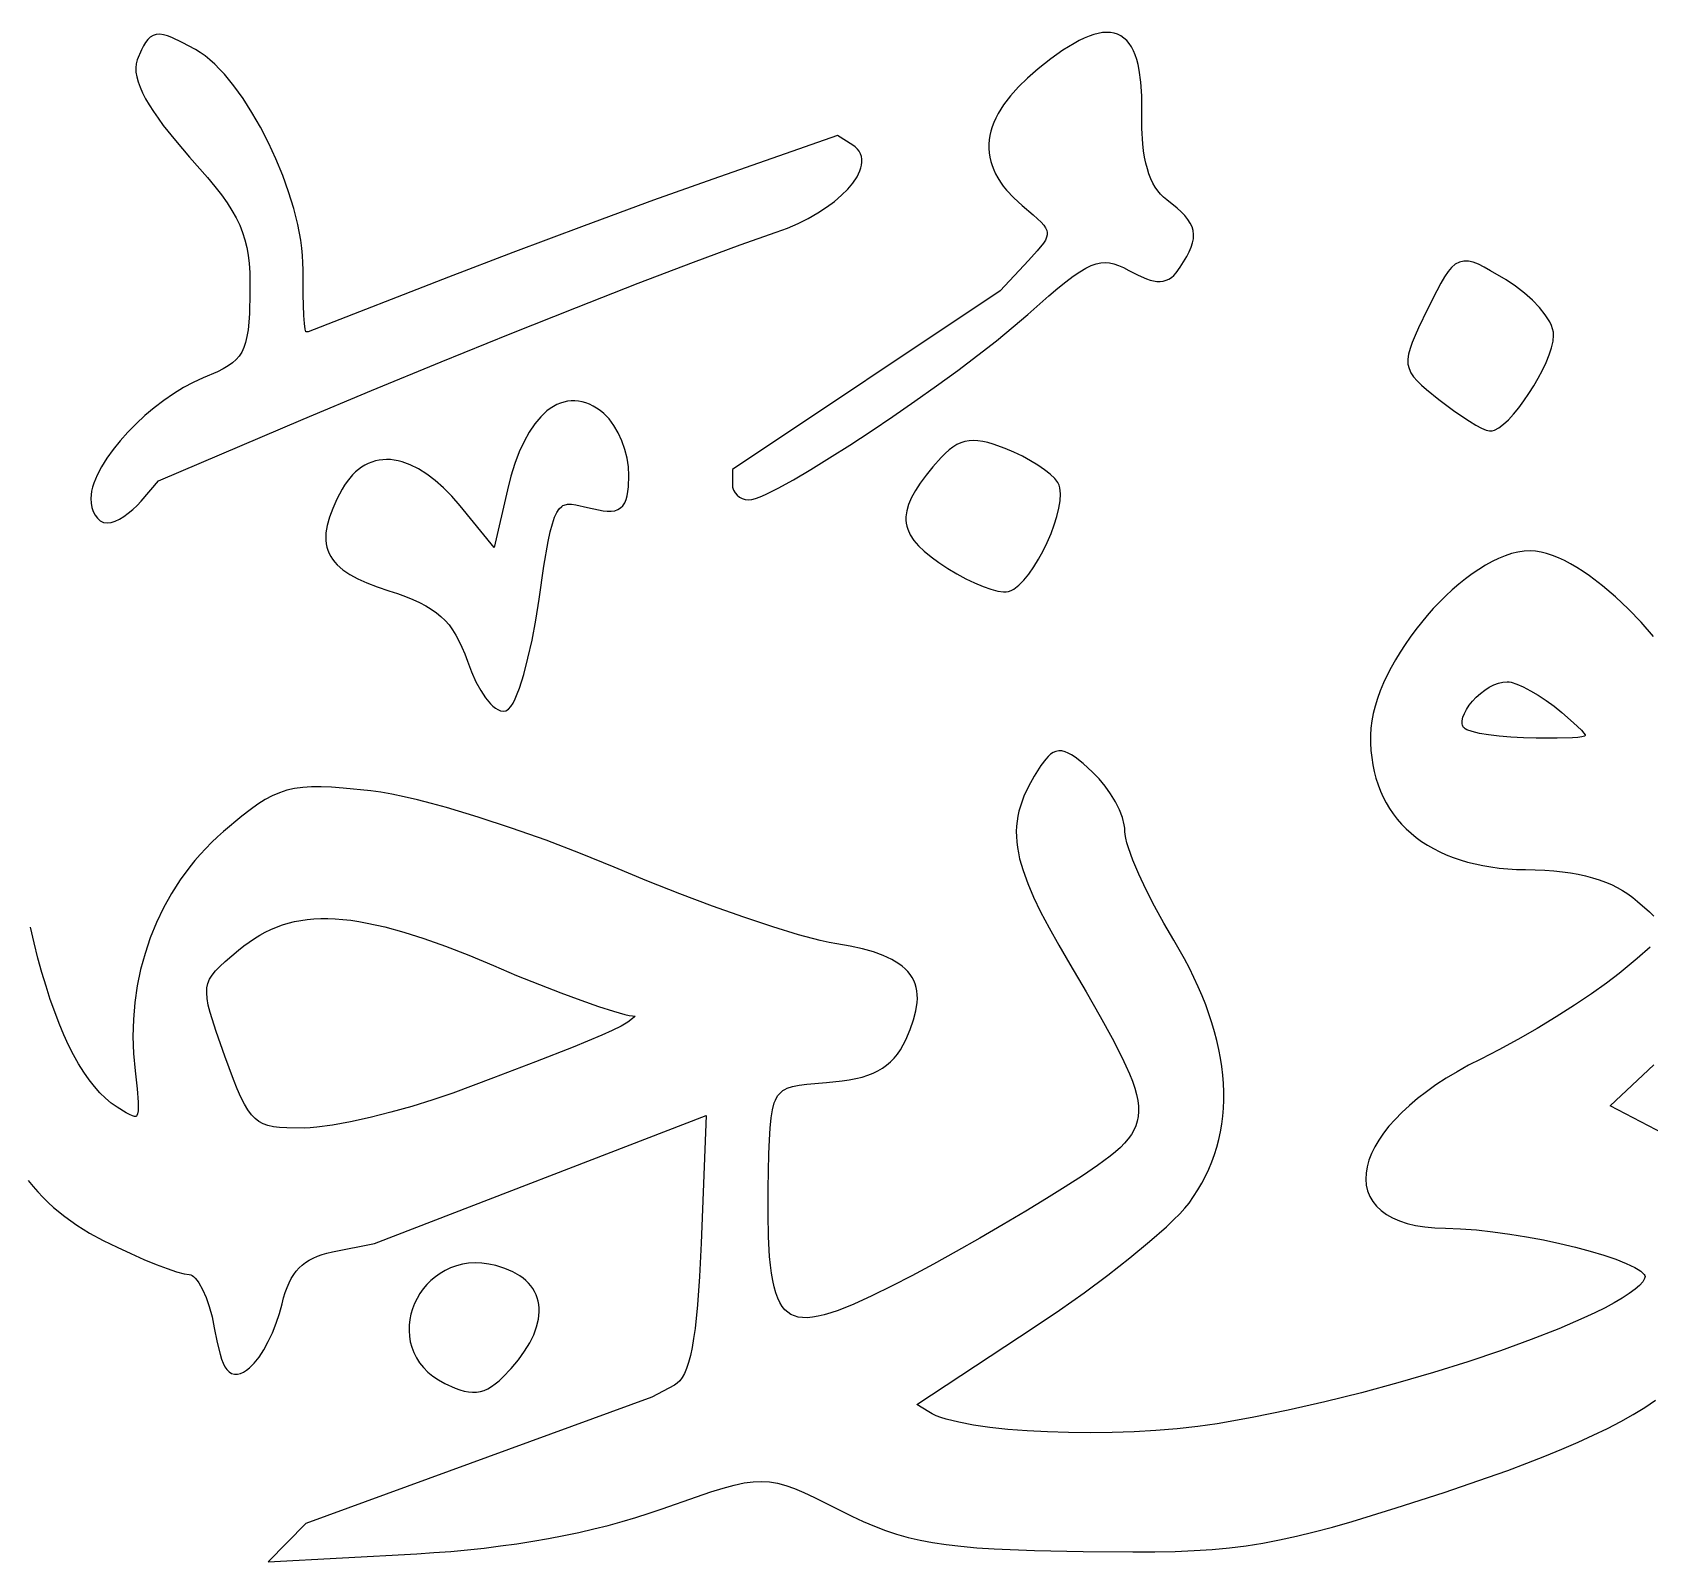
# Model space of a CAD drawing. Extents: x -592 to 638, y 287 to 852.
# Drawn here: x -190.8 to -136, y 594.3 to 646.1 of the extents above; entities that cross this region are included whole.
import ezdxf

# ---------------------------------------------------------------- set-up
doc = ezdxf.new("R2010")
doc.units = 0
doc.layers.add('COUCHE_1', color=18, linetype='CONTINUOUS')

msp = doc.modelspace()

# ---------------------------------------------------------------- linework, layer by layer
at = {"layer": 'COUCHE_1'}
for points in [[(-186.597, 646.051), (-186.706, 646.019), (-186.804, 645.962), (-186.889, 645.882), (-186.964, 645.783), (-187.034, 645.665), (-187.102, 645.527), (-187.245, 645.188), (-187.281, 645.062), (-187.296, 644.922), (-187.289, 644.772), (-187.261, 644.613), (-187.214, 644.444), (-187.148, 644.265), (-187.063, 644.075), (-186.96, 643.876), (-186.837, 643.665), (-186.697, 643.444), (-186.538, 643.212), (-186.36, 642.97), (-185.951, 642.455), (-185.469, 641.899), (-184.868, 641.211), (-184.616, 640.904), (-184.394, 640.617), (-184.201, 640.346), (-184.034, 640.087), (-183.892, 639.836), (-183.773, 639.59), (-183.674, 639.345), (-183.595, 639.097), (-183.533, 638.84), (-183.487, 638.572), (-183.455, 638.288), (-183.435, 637.983), (-183.426, 637.656), (-183.427, 637.301), (-183.446, 636.598), (-183.464, 636.304), (-183.49, 636.044), (-183.526, 635.816), (-183.573, 635.616), (-183.631, 635.443), (-183.702, 635.291), (-183.789, 635.157), (-183.892, 635.037), (-184.015, 634.926), (-184.161, 634.822), (-184.331, 634.721), (-184.528, 634.622), (-185.012, 634.415), (-185.345, 634.267), (-185.681, 634.087), (-186.017, 633.882), (-186.347, 633.653), (-186.67, 633.405), (-186.983, 633.141), (-187.281, 632.864), (-187.562, 632.577), (-187.824, 632.285), (-188.062, 631.99), (-188.273, 631.696), (-188.454, 631.405), (-188.603, 631.121), (-188.715, 630.848), (-188.756, 630.714), (-188.787, 630.584), (-188.807, 630.458), (-188.814, 630.334), (-188.806, 630.177), (-188.778, 630.027), (-188.732, 629.89), (-188.669, 629.768), (-188.59, 629.663), (-188.494, 629.58), (-188.383, 629.525), (-188.261, 629.504), (-188.131, 629.52), (-187.993, 629.566), (-187.848, 629.635), (-187.698, 629.725), (-187.545, 629.834), (-187.394, 629.959), (-187.249, 630.096), (-187.114, 630.242), (-186.523, 630.936), (-181.619, 633.015), (-179.305, 633.987), (-176.948, 634.96), (-174.612, 635.909), (-172.365, 636.806), (-170.274, 637.626), (-168.406, 638.341), (-166.827, 638.926), (-165.603, 639.355), (-165.225, 639.493), (-164.861, 639.65), (-164.518, 639.821), (-164.197, 640.005), (-163.9, 640.198), (-163.63, 640.398), (-163.389, 640.603), (-163.18, 640.811), (-163.005, 641.019), (-162.866, 641.225), (-162.767, 641.427), (-162.732, 641.529), (-162.709, 641.629), (-162.699, 641.727), (-162.701, 641.824), (-162.717, 641.918), (-162.748, 642.008), (-162.794, 642.093), (-162.854, 642.171), (-162.928, 642.242), (-163.012, 642.304), (-163.521, 642.627), (-167.754, 641.15), (-169.756, 640.435), (-172.111, 639.571), (-174.526, 638.665), (-176.706, 637.827), (-181.45, 635.974), (-181.535, 635.976), (-181.556, 636.068), (-181.58, 636.265), (-181.6, 636.531), (-181.626, 637.229), (-181.627, 638.084), (-181.63, 638.319), (-181.645, 638.565), (-181.67, 638.818), (-181.706, 639.078), (-181.807, 639.61), (-181.945, 640.16), (-182.116, 640.718), (-182.317, 641.278), (-182.546, 641.834), (-182.797, 642.379), (-183.069, 642.906), (-183.357, 643.409), (-183.66, 643.88), (-183.973, 644.314), (-184.293, 644.703), (-184.456, 644.879), (-184.619, 645.042), (-184.782, 645.19), (-184.946, 645.322), (-185.111, 645.439), (-185.273, 645.537), (-185.718, 645.777), (-186.068, 645.944), (-186.218, 646.001), (-186.354, 646.039), (-186.479, 646.057)], [(-153.929, 646.002), (-154.04, 646.057), (-154.159, 646.095), (-154.284, 646.117), (-154.416, 646.123), (-154.554, 646.114), (-154.698, 646.089), (-154.848, 646.05), (-155.005, 645.996), (-155.168, 645.928), (-155.337, 645.846), (-155.515, 645.749), (-155.89, 645.516), (-156.297, 645.227), (-156.735, 644.882), (-157.089, 644.576), (-157.401, 644.272), (-157.671, 643.97), (-157.899, 643.669), (-158.085, 643.371), (-158.163, 643.221), (-158.229, 643.072), (-158.285, 642.923), (-158.33, 642.775), (-158.364, 642.627), (-158.387, 642.48), (-158.399, 642.333), (-158.4, 642.187), (-158.389, 642.041), (-158.368, 641.896), (-158.335, 641.753), (-158.292, 641.61), (-158.237, 641.469), (-158.171, 641.329), (-158.095, 641.19), (-158.008, 641.053), (-157.911, 640.917), (-157.802, 640.782), (-157.555, 640.517), (-157.267, 640.258), (-156.895, 639.943), (-156.75, 639.811), (-156.633, 639.694), (-156.542, 639.59), (-156.478, 639.497), (-156.439, 639.414), (-156.422, 639.339), (-156.423, 639.264), (-156.443, 639.182), (-156.486, 639.089), (-156.552, 638.983), (-156.76, 638.722), (-157.06, 638.391), (-158.012, 637.366), (-167.081, 631.312), (-167.087, 630.821), (-167.078, 630.718), (-167.047, 630.617), (-166.997, 630.525), (-166.93, 630.445), (-166.85, 630.379), (-166.758, 630.329), (-166.656, 630.297), (-166.545, 630.284), (-166.433, 630.298), (-166.3, 630.335), (-166.143, 630.393), (-165.962, 630.472), (-165.532, 630.685), (-165.019, 630.968), (-164.434, 631.311), (-163.792, 631.706), (-163.104, 632.144), (-162.385, 632.617), (-161.647, 633.115), (-160.905, 633.629), (-160.17, 634.151), (-159.456, 634.673), (-158.778, 635.184), (-158.146, 635.676), (-157.576, 636.142), (-157.082, 636.57), (-156.368, 637.2), (-156.064, 637.457), (-155.79, 637.677), (-155.543, 637.863), (-155.32, 638.015), (-155.118, 638.134), (-154.935, 638.223), (-154.767, 638.284), (-154.611, 638.318), (-154.462, 638.328), (-154.316, 638.316), (-154.166, 638.283), (-154.01, 638.229), (-153.843, 638.154), (-153.661, 638.059), (-153.342, 637.893), (-153.065, 637.774), (-152.938, 637.732), (-152.819, 637.703), (-152.706, 637.687), (-152.598, 637.685), (-152.495, 637.697), (-152.397, 637.725), (-152.305, 637.766), (-152.218, 637.822), (-152.137, 637.891), (-152.06, 637.973), (-151.916, 638.167), (-151.696, 638.528), (-151.612, 638.691), (-151.546, 638.845), (-151.498, 638.991), (-151.47, 639.133), (-151.464, 639.271), (-151.479, 639.406), (-151.517, 639.537), (-151.578, 639.664), (-151.659, 639.789), (-151.76, 639.914), (-151.882, 640.04), (-152.025, 640.171), (-152.371, 640.449), (-152.483, 640.543), (-152.584, 640.645), (-152.678, 640.757), (-152.764, 640.881), (-152.842, 641.016), (-152.913, 641.165), (-152.977, 641.326), (-153.033, 641.501), (-153.082, 641.691), (-153.124, 641.895), (-153.158, 642.113), (-153.185, 642.347), (-153.217, 642.864), (-153.222, 643.449), (-153.225, 643.971), (-153.254, 644.438), (-153.309, 644.846), (-153.347, 645.031), (-153.392, 645.201), (-153.444, 645.357), (-153.503, 645.5), (-153.571, 645.629), (-153.647, 645.744), (-153.732, 645.845), (-153.826, 645.931)], [(-144.016, 634.45), (-143.897, 634.314), (-143.753, 634.174), (-143.582, 634.026), (-143.156, 633.683), (-142.62, 633.282), (-142.125, 632.951), (-141.908, 632.82), (-141.72, 632.72), (-141.563, 632.652), (-141.44, 632.622), (-141.358, 632.628), (-141.277, 632.65), (-141.126, 632.728), (-140.965, 632.848), (-140.799, 633.003), (-140.627, 633.19), (-140.453, 633.402), (-140.279, 633.636), (-140.108, 633.885), (-139.945, 634.146), (-139.791, 634.413), (-139.651, 634.68), (-139.528, 634.944), (-139.425, 635.199), (-139.346, 635.44), (-139.294, 635.663), (-139.274, 635.866), (-139.282, 635.972), (-139.308, 636.082), (-139.35, 636.194), (-139.406, 636.312), (-139.556, 636.55), (-139.753, 636.798), (-139.991, 637.047), (-140.262, 637.291), (-140.562, 637.523), (-140.883, 637.735), (-141.407, 638.049), (-141.625, 638.17), (-141.82, 638.265), (-141.997, 638.334), (-142.161, 638.372), (-142.317, 638.377), (-142.465, 638.343), (-142.602, 638.27), (-142.727, 638.16), (-142.847, 638.017), (-142.966, 637.839), (-143.091, 637.624), (-143.225, 637.371), (-143.54, 636.741), (-143.846, 636.11), (-143.966, 635.849), (-144.063, 635.617), (-144.137, 635.41), (-144.186, 635.222), (-144.21, 635.049), (-144.205, 634.887), (-144.171, 634.734), (-144.107, 634.589)], [(-171.1, 632.811), (-171.261, 633.029), (-171.349, 633.126), (-171.44, 633.21), (-171.562, 633.308), (-171.684, 633.392), (-171.807, 633.465), (-171.93, 633.525), (-172.054, 633.573), (-172.179, 633.609), (-172.303, 633.632), (-172.427, 633.642), (-172.551, 633.641), (-172.673, 633.627), (-172.794, 633.6), (-172.913, 633.562), (-173.03, 633.513), (-173.144, 633.452), (-173.256, 633.38), (-173.366, 633.297), (-173.473, 633.203), (-173.578, 633.098), (-173.776, 632.861), (-173.964, 632.583), (-174.14, 632.266), (-174.303, 631.911), (-174.451, 631.52), (-174.585, 631.091), (-174.703, 630.629), (-175.15, 628.675), (-176.306, 630.085), (-176.587, 630.409), (-176.871, 630.697), (-177.154, 630.948), (-177.436, 631.161), (-177.716, 631.337), (-177.994, 631.475), (-178.266, 631.574), (-178.403, 631.609), (-178.537, 631.634), (-178.669, 631.649), (-178.8, 631.654), (-178.929, 631.648), (-179.055, 631.632), (-179.179, 631.606), (-179.3, 631.569), (-179.418, 631.522), (-179.533, 631.465), (-179.644, 631.397), (-179.751, 631.32), (-179.854, 631.232), (-179.953, 631.134), (-180.047, 631.026), (-180.137, 630.909), (-180.223, 630.781), (-180.303, 630.644), (-180.48, 630.307), (-180.623, 629.993), (-180.734, 629.699), (-180.81, 629.423), (-180.851, 629.165), (-180.858, 629.04), (-180.855, 628.919), (-180.842, 628.802), (-180.819, 628.689), (-180.786, 628.579), (-180.743, 628.474), (-180.69, 628.372), (-180.627, 628.274), (-180.554, 628.18), (-180.47, 628.088), (-180.278, 627.919), (-180.045, 627.761), (-179.774, 627.612), (-179.464, 627.472), (-179.114, 627.337), (-178.723, 627.206), (-178.425, 627.109), (-178.153, 627.011), (-177.905, 626.911), (-177.678, 626.807), (-177.471, 626.699), (-177.283, 626.586), (-177.112, 626.465), (-176.956, 626.336), (-176.814, 626.198), (-176.683, 626.048), (-176.563, 625.885), (-176.451, 625.707), (-176.346, 625.513), (-176.246, 625.302), (-176.152, 625.071), (-176.059, 624.818), (-175.922, 624.459), (-175.77, 624.128), (-175.61, 623.834), (-175.445, 623.583), (-175.28, 623.382), (-175.195, 623.299), (-175.112, 623.232), (-175.027, 623.18), (-174.94, 623.145), (-174.85, 623.131), (-174.755, 623.145), (-174.665, 623.199), (-174.587, 623.288), (-174.515, 623.402), (-174.443, 623.544), (-174.372, 623.714), (-174.299, 623.91), (-174.153, 624.371), (-174.01, 624.919), (-173.872, 625.536), (-173.744, 626.21), (-173.632, 626.923), (-173.467, 628.038), (-173.323, 628.881), (-173.253, 629.209), (-173.182, 629.48), (-173.109, 629.697), (-173.032, 629.864), (-172.952, 629.983), (-172.865, 630.065), (-172.824, 630.091), (-172.78, 630.111), (-172.67, 630.136), (-172.54, 630.139), (-172.386, 630.121), (-171.99, 630.03), (-171.625, 629.944), (-171.466, 629.917), (-171.322, 629.903), (-171.192, 629.903), (-171.073, 629.92), (-170.966, 629.955), (-170.871, 630.012), (-170.792, 630.089), (-170.73, 630.184), (-170.683, 630.295), (-170.649, 630.422), (-170.624, 630.565), (-170.607, 630.727), (-170.592, 631.111), (-170.606, 631.4), (-170.653, 631.698), (-170.729, 631.996), (-170.831, 632.286), (-170.956, 632.56)], [(-160.587, 628.545), (-160.357, 628.358), (-160.093, 628.166), (-159.792, 627.967), (-159.487, 627.783), (-159.181, 627.617), (-158.882, 627.472), (-158.598, 627.352), (-158.336, 627.259), (-158.102, 627.196), (-157.904, 627.169), (-157.814, 627.17), (-157.736, 627.183), (-157.645, 627.217), (-157.555, 627.265), (-157.384, 627.394), (-157.212, 627.566), (-157.041, 627.774), (-156.875, 628.013), (-156.714, 628.275), (-156.562, 628.555), (-156.421, 628.846), (-156.294, 629.142), (-156.184, 629.437), (-156.094, 629.725), (-156.026, 630), (-155.985, 630.256), (-155.973, 630.487), (-155.98, 630.595), (-155.996, 630.694), (-156.023, 630.785), (-156.063, 630.869), (-156.171, 631.008), (-156.324, 631.154), (-156.517, 631.306), (-156.742, 631.46), (-156.995, 631.614), (-157.266, 631.761), (-157.551, 631.9), (-157.843, 632.024), (-158.251, 632.172), (-158.435, 632.226), (-158.607, 632.266), (-158.769, 632.29), (-158.923, 632.299), (-159.071, 632.29), (-159.213, 632.264), (-159.351, 632.219), (-159.485, 632.157), (-159.616, 632.076), (-159.746, 631.978), (-159.877, 631.862), (-160.011, 631.727), (-160.296, 631.404), (-160.526, 631.118), (-160.723, 630.85), (-160.888, 630.599), (-161.02, 630.361), (-161.118, 630.134), (-161.181, 629.916), (-161.208, 629.706), (-161.208, 629.6), (-161.198, 629.497), (-161.178, 629.396), (-161.148, 629.295), (-161.062, 629.103), (-160.939, 628.915), (-160.78, 628.73)], [(-138.449, 622.238), (-138.634, 622.224), (-139.15, 622.212), (-139.859, 622.213), (-140.298, 622.222), (-140.72, 622.245), (-141.116, 622.279), (-141.474, 622.323), (-141.785, 622.376), (-142.035, 622.435), (-142.214, 622.497), (-142.267, 622.525), (-142.297, 622.548), (-142.323, 622.58), (-142.344, 622.616), (-142.359, 622.656), (-142.368, 622.697), (-142.369, 622.803), (-142.345, 622.921), (-142.296, 623.051), (-142.224, 623.187), (-142.131, 623.327), (-142.02, 623.465), (-141.894, 623.599), (-141.755, 623.724), (-141.608, 623.838), (-141.454, 623.937), (-141.297, 624.018), (-141.141, 624.079), (-140.989, 624.115), (-140.842, 624.127), (-140.781, 624.122), (-140.707, 624.107), (-140.519, 624.047), (-140.299, 623.951), (-140.053, 623.823), (-139.793, 623.668), (-139.525, 623.49), (-139.257, 623.294), (-138.998, 623.084), (-138.597, 622.737), (-138.325, 622.48), (-138.246, 622.388), (-138.207, 622.324), (-138.203, 622.302), (-138.229, 622.284), (-138.313, 622.259)], [(-183.613, 609.818), (-183.732, 610.054), (-183.853, 610.331), (-183.982, 610.654), (-184.272, 611.444), (-184.567, 612.279), (-184.77, 612.917), (-184.836, 613.174), (-184.876, 613.396), (-184.891, 613.588), (-184.883, 613.755), (-184.85, 613.905), (-184.792, 614.046), (-184.706, 614.185), (-184.591, 614.328), (-184.445, 614.48), (-184.266, 614.645), (-183.81, 615.035), (-183.634, 615.177), (-183.457, 615.309), (-183.277, 615.43), (-183.094, 615.542), (-182.909, 615.643), (-182.719, 615.735), (-182.526, 615.816), (-182.328, 615.887), (-182.126, 615.948), (-181.918, 616), (-181.704, 616.041), (-181.484, 616.072), (-181.258, 616.093), (-181.024, 616.104), (-180.783, 616.104), (-180.535, 616.095), (-180.277, 616.075), (-180.012, 616.045), (-179.737, 616.004), (-179.454, 615.953), (-178.855, 615.819), (-178.216, 615.643), (-177.532, 615.424), (-176.8, 615.163), (-176.017, 614.858), (-175.181, 614.51), (-174.393, 614.18), (-173.623, 613.869), (-172.892, 613.585), (-172.218, 613.335), (-171.621, 613.126), (-171.118, 612.964), (-170.729, 612.857), (-170.579, 612.825), (-170.468, 612.811), (-170.4, 612.802), (-170.384, 612.797), (-170.413, 612.762), (-170.464, 612.715), (-170.627, 612.597), (-170.858, 612.461), (-171.153, 612.311), (-171.506, 612.152), (-172.48, 611.752), (-173.758, 611.249), (-175.173, 610.707), (-176.558, 610.193), (-177.236, 609.959), (-177.941, 609.74), (-178.654, 609.54), (-179.353, 609.365), (-180.018, 609.22), (-180.628, 609.108), (-181.161, 609.036), (-181.39, 609.016), (-181.593, 609.008), (-182.178, 609.011), (-182.42, 609.025), (-182.632, 609.052), (-182.817, 609.094), (-182.979, 609.152), (-183.123, 609.23), (-183.254, 609.332), (-183.378, 609.46), (-183.496, 609.621)], [(-177.788, 601.225), (-177.68, 601.056), (-177.551, 600.895), (-177.401, 600.743), (-177.231, 600.602), (-177.039, 600.473), (-176.826, 600.356), (-176.481, 600.201), (-176.322, 600.143), (-176.172, 600.1), (-176.028, 600.072), (-175.889, 600.059), (-175.754, 600.063), (-175.622, 600.083), (-175.493, 600.122), (-175.366, 600.177), (-175.241, 600.249), (-175.116, 600.338), (-174.989, 600.443), (-174.858, 600.565), (-174.581, 600.859), (-174.335, 601.155), (-174.125, 601.445), (-173.952, 601.729), (-173.816, 602.005), (-173.716, 602.273), (-173.654, 602.534), (-173.629, 602.783), (-173.631, 602.906), (-173.642, 603.025), (-173.664, 603.14), (-173.695, 603.253), (-173.735, 603.361), (-173.786, 603.466), (-173.846, 603.567), (-173.915, 603.663), (-173.994, 603.754), (-174.082, 603.84), (-174.178, 603.922), (-174.285, 603.999), (-174.52, 604.136), (-174.791, 604.253), (-175.096, 604.349), (-175.338, 604.402), (-175.572, 604.431), (-175.8, 604.439), (-176.02, 604.426), (-176.232, 604.393), (-176.435, 604.341), (-176.629, 604.272), (-176.813, 604.186), (-176.985, 604.086), (-177.147, 603.971), (-177.297, 603.845), (-177.434, 603.706), (-177.559, 603.558), (-177.67, 603.401), (-177.768, 603.235), (-177.852, 603.063), (-177.92, 602.885), (-177.974, 602.703), (-178.012, 602.518), (-178.033, 602.33), (-178.038, 602.141), (-178.025, 601.953), (-177.994, 601.766), (-177.945, 601.581), (-177.876, 601.4)]]:
    msp.add_lwpolyline(points, close=True, dxfattribs=at)
for points in [[(-135.893, 625.662), (-136.31, 626.138), (-136.74, 626.586), (-137.178, 627), (-137.618, 627.376), (-138.055, 627.709), (-138.273, 627.859), (-138.487, 627.995), (-138.699, 628.118), (-138.908, 628.227), (-139.113, 628.322), (-139.313, 628.402), (-139.509, 628.466), (-139.7, 628.514), (-139.885, 628.544), (-140.064, 628.555), (-140.27, 628.547), (-140.481, 628.516), (-140.697, 628.464), (-140.915, 628.393), (-141.136, 628.303), (-141.36, 628.196), (-141.584, 628.072), (-141.81, 627.933), (-142.035, 627.779), (-142.26, 627.611), (-142.484, 627.431), (-142.705, 627.239), (-142.923, 627.036), (-143.138, 626.823), (-143.348, 626.601), (-143.553, 626.371), (-143.752, 626.134), (-143.944, 625.89), (-144.129, 625.641), (-144.305, 625.388), (-144.472, 625.131), (-144.63, 624.871), (-144.776, 624.609), (-144.911, 624.346), (-145.034, 624.083), (-145.143, 623.821), (-145.238, 623.561), (-145.319, 623.303), (-145.384, 623.048), (-145.432, 622.798), (-145.463, 622.552), (-145.476, 622.314), (-145.474, 622.054), (-145.46, 621.801), (-145.434, 621.555), (-145.397, 621.315), (-145.349, 621.082), (-145.289, 620.856), (-145.219, 620.636), (-145.137, 620.424), (-145.045, 620.219), (-144.942, 620.021), (-144.828, 619.83), (-144.703, 619.648), (-144.568, 619.473), (-144.423, 619.306), (-144.268, 619.147), (-144.103, 618.996), (-143.927, 618.853), (-143.743, 618.719), (-143.549, 618.593), (-143.345, 618.475), (-143.132, 618.367), (-142.91, 618.267), (-142.679, 618.175), (-142.44, 618.093), (-142.191, 618.019), (-141.934, 617.955), (-141.669, 617.9), (-141.395, 617.853), (-141.113, 617.816), (-140.823, 617.789), (-140.525, 617.771), (-140.221, 617.762), (-139.566, 617.739), (-139.264, 617.716), (-138.975, 617.686), (-138.701, 617.648), (-138.441, 617.602), (-138.193, 617.549), (-137.957, 617.487), (-137.733, 617.417), (-137.52, 617.339), (-137.318, 617.252), (-137.125, 617.156), (-136.94, 617.051), (-136.764, 616.938), (-136.595, 616.814), (-136.432, 616.681), (-136.03, 616.327), (-135.878, 616.181)], [(-136.001, 615.136), (-136.441, 614.748), (-137.049, 614.247), (-137.477, 613.916), (-137.989, 613.552), (-138.565, 613.167), (-139.187, 612.772), (-139.835, 612.38), (-140.489, 612.003), (-141.13, 611.654), (-141.74, 611.342), (-142.152, 611.132), (-142.543, 610.915), (-142.911, 610.693), (-143.257, 610.468), (-143.581, 610.238), (-143.882, 610.006), (-144.159, 609.772), (-144.414, 609.537), (-144.645, 609.302), (-144.852, 609.066), (-145.036, 608.832), (-145.196, 608.599), (-145.332, 608.369), (-145.443, 608.141), (-145.529, 607.917), (-145.591, 607.697), (-145.626, 607.482), (-145.635, 607.273), (-145.617, 607.071), (-145.572, 606.877), (-145.499, 606.693), (-145.398, 606.519), (-145.269, 606.359), (-145.114, 606.212), (-144.933, 606.081), (-144.725, 605.964), (-144.491, 605.863), (-144.232, 605.778), (-143.946, 605.71), (-143.633, 605.659), (-143.294, 605.626), (-142.931, 605.612), (-142.422, 605.594), (-141.886, 605.554), (-141.329, 605.494), (-140.76, 605.417), (-140.188, 605.324), (-139.62, 605.217), (-139.067, 605.1), (-138.536, 604.973), (-138.036, 604.84), (-137.577, 604.702), (-137.166, 604.561), (-136.813, 604.421), (-136.526, 604.284), (-136.413, 604.219), (-136.32, 604.156), (-136.25, 604.097), (-136.204, 604.046), (-136.182, 604.008), (-136.177, 603.979), (-136.181, 603.947), (-136.193, 603.908), (-136.255, 603.801), (-136.362, 603.679), (-136.514, 603.545), (-136.71, 603.4), (-136.946, 603.247), (-137.221, 603.086), (-137.531, 602.92), (-137.876, 602.749), (-138.252, 602.573), (-139.093, 602.211), (-140.038, 601.84), (-141.071, 601.466), (-142.177, 601.093), (-143.34, 600.728), (-144.546, 600.376), (-145.778, 600.042), (-147.021, 599.731), (-148.26, 599.449), (-149.48, 599.201), (-150.664, 598.993), (-151.328, 598.899), (-152.024, 598.822), (-152.745, 598.762), (-153.482, 598.72), (-154.226, 598.694), (-154.97, 598.684), (-155.703, 598.69), (-156.418, 598.712), (-157.107, 598.748), (-157.759, 598.8), (-158.368, 598.866), (-158.924, 598.946), (-159.418, 599.04), (-159.842, 599.146), (-160.023, 599.203), (-160.184, 599.264), (-160.321, 599.326), (-160.437, 599.391), (-160.839, 599.647), (-156.861, 602.262), (-156.012, 602.835), (-155.175, 603.429), (-154.374, 604.026), (-153.628, 604.609), (-152.958, 605.16), (-152.388, 605.664), (-152.145, 605.893), (-151.935, 606.104), (-151.759, 606.295), (-151.621, 606.465), (-151.464, 606.686), (-151.318, 606.91), (-151.184, 607.14), (-151.061, 607.375), (-150.949, 607.614), (-150.848, 607.858), (-150.758, 608.106), (-150.68, 608.359), (-150.613, 608.615), (-150.557, 608.876), (-150.513, 609.14), (-150.479, 609.408), (-150.457, 609.68), (-150.446, 609.955), (-150.446, 610.234), (-150.457, 610.516), (-150.48, 610.801), (-150.513, 611.089), (-150.557, 611.379), (-150.613, 611.673), (-150.679, 611.969), (-150.757, 612.268), (-150.845, 612.569), (-150.945, 612.872), (-151.056, 613.178), (-151.177, 613.485), (-151.309, 613.795), (-151.453, 614.106), (-151.607, 614.42), (-151.772, 614.735), (-152.134, 615.367), (-152.472, 615.946), (-152.786, 616.522), (-153.069, 617.08), (-153.316, 617.606), (-153.519, 618.083), (-153.671, 618.496), (-153.725, 618.672), (-153.764, 618.825), (-153.787, 618.952), (-153.794, 619.056), (-153.799, 619.161), (-153.816, 619.28), (-153.879, 619.526), (-153.981, 619.788), (-154.115, 620.058), (-154.277, 620.328), (-154.464, 620.592), (-154.67, 620.841), (-154.892, 621.067), (-155.212, 621.354), (-155.479, 621.567), (-155.599, 621.647), (-155.712, 621.71), (-155.819, 621.754), (-155.925, 621.78), (-156.028, 621.785), (-156.128, 621.767), (-156.222, 621.728), (-156.31, 621.67), (-156.392, 621.596), (-156.473, 621.506), (-156.635, 621.286), (-156.863, 620.927), (-157.055, 620.582), (-157.213, 620.244), (-157.334, 619.911), (-157.381, 619.742), (-157.418, 619.574), (-157.445, 619.403), (-157.463, 619.232), (-157.471, 619.057), (-157.468, 618.88), (-157.456, 618.699), (-157.434, 618.515), (-157.401, 618.326), (-157.358, 618.132), (-157.243, 617.728), (-157.085, 617.296), (-156.887, 616.833), (-156.646, 616.332), (-156.362, 615.79), (-156.035, 615.202), (-155.663, 614.562), (-155.108, 613.616), (-154.628, 612.783), (-154.222, 612.05), (-153.892, 611.408), (-153.756, 611.119), (-153.639, 610.849), (-153.541, 610.597), (-153.461, 610.362), (-153.401, 610.142), (-153.359, 609.937), (-153.336, 609.746), (-153.331, 609.566), (-153.344, 609.397), (-153.375, 609.236), (-153.423, 609.082), (-153.49, 608.933), (-153.575, 608.786), (-153.68, 608.641), (-153.803, 608.496), (-153.947, 608.35), (-154.11, 608.202), (-154.293, 608.052), (-154.721, 607.735), (-155.227, 607.393), (-155.812, 607.014), (-156.443, 606.618), (-157.152, 606.188), (-157.914, 605.737), (-158.706, 605.279), (-159.502, 604.829), (-160.279, 604.4), (-161.013, 604.006), (-161.679, 603.66), (-162.362, 603.323), (-162.969, 603.045), (-163.506, 602.83), (-163.748, 602.747), (-163.973, 602.68), (-164.181, 602.631), (-164.373, 602.599), (-164.549, 602.584), (-164.709, 602.586), (-164.854, 602.606), (-164.985, 602.642), (-165.103, 602.696), (-165.21, 602.766), (-165.307, 602.855), (-165.396, 602.965), (-165.477, 603.096), (-165.55, 603.249), (-165.615, 603.425), (-165.672, 603.625), (-165.721, 603.848), (-165.762, 604.095), (-165.796, 604.366), (-165.824, 604.661), (-165.86, 605.326), (-165.874, 606.092), (-165.87, 606.961), (-165.851, 608.131), (-165.835, 608.603), (-165.812, 609.008), (-165.778, 609.348), (-165.731, 609.63), (-165.668, 609.859), (-165.632, 609.952), (-165.59, 610.036), (-165.545, 610.108), (-165.494, 610.172), (-165.439, 610.227), (-165.377, 610.276), (-165.308, 610.318), (-165.232, 610.355), (-165.048, 610.418), (-164.827, 610.464), (-164.564, 610.498), (-163.9, 610.551), (-163.368, 610.603), (-163.127, 610.639), (-162.903, 610.683), (-162.696, 610.734), (-162.503, 610.795), (-162.323, 610.864), (-162.157, 610.944), (-162.004, 611.035), (-161.862, 611.137), (-161.731, 611.25), (-161.61, 611.375), (-161.5, 611.512), (-161.397, 611.662), (-161.303, 611.823), (-161.214, 611.998), (-161.063, 612.344), (-160.948, 612.669), (-160.869, 612.973), (-160.828, 613.256), (-160.822, 613.393), (-160.826, 613.524), (-160.84, 613.65), (-160.865, 613.772), (-160.9, 613.89), (-160.946, 614.002), (-161.003, 614.11), (-161.071, 614.213), (-161.149, 614.31), (-161.237, 614.402), (-161.336, 614.489), (-161.446, 614.573), (-161.692, 614.722), (-161.98, 614.855), (-162.309, 614.973), (-162.68, 615.076), (-163.094, 615.167), (-163.549, 615.245), (-163.807, 615.292), (-164.111, 615.36), (-164.845, 615.556), (-165.719, 615.822), (-166.701, 616.149), (-167.761, 616.525), (-168.866, 616.939), (-169.986, 617.381), (-171.09, 617.84), (-172.23, 618.309), (-173.398, 618.755), (-174.564, 619.168), (-175.699, 619.54), (-176.771, 619.861), (-177.276, 619.999), (-177.755, 620.122), (-178.203, 620.226), (-178.619, 620.313), (-178.997, 620.38), (-179.335, 620.425), (-180.265, 620.52), (-180.661, 620.549), (-181.017, 620.564), (-181.341, 620.564), (-181.638, 620.546), (-181.914, 620.508), (-182.175, 620.449), (-182.425, 620.368), (-182.668, 620.262), (-182.912, 620.131), (-183.16, 619.973), (-183.419, 619.788), (-183.696, 619.573), (-184.322, 619.05), (-184.529, 618.867), (-184.73, 618.678), (-184.923, 618.481), (-185.111, 618.279), (-185.291, 618.071), (-185.465, 617.857), (-185.79, 617.413), (-186.087, 616.949), (-186.355, 616.466), (-186.594, 615.965), (-186.802, 615.449), (-186.98, 614.919), (-187.127, 614.376), (-187.241, 613.823), (-187.323, 613.259), (-187.373, 612.689), (-187.388, 612.111), (-187.369, 611.529), (-187.316, 610.946), (-187.247, 610.34), (-187.212, 609.888), (-187.208, 609.719), (-187.215, 609.586), (-187.231, 609.491), (-187.253, 609.435), (-187.272, 609.412), (-187.292, 609.404), (-187.333, 609.404), (-187.404, 609.422), (-187.501, 609.463), (-187.62, 609.526), (-187.922, 609.712), (-188.121, 609.852), (-188.315, 610.015), (-188.506, 610.202), (-188.693, 610.413), (-188.875, 610.646), (-189.054, 610.904), (-189.229, 611.185), (-189.4, 611.49), (-189.566, 611.818), (-189.728, 612.17), (-189.886, 612.545), (-190.039, 612.943), (-190.188, 613.364), (-190.332, 613.809), (-190.471, 614.276), (-190.606, 614.767), (-190.736, 615.28), (-190.861, 615.816)], [(-135.277, 608.679), (-137.359, 609.764), (-135.88, 611.145)], [(-190.932, 607.228), (-190.772, 607.032), (-190.607, 606.843), (-190.437, 606.662), (-190.261, 606.488), (-190.078, 606.32), (-189.698, 606.006), (-189.292, 605.716), (-188.86, 605.449), (-188.402, 605.203), (-187.928, 604.972), (-187.461, 604.756), (-187.015, 604.56), (-186.6, 604.389), (-186.227, 604.246), (-185.909, 604.138), (-185.653, 604.067), (-185.48, 604.041), (-185.43, 604.033), (-185.386, 604.013), (-185.335, 603.976), (-185.277, 603.921), (-185.217, 603.848), (-185.156, 603.761), (-185.032, 603.54), (-184.913, 603.269), (-184.804, 602.958), (-184.71, 602.613), (-184.633, 602.24), (-184.537, 601.741), (-184.439, 601.345), (-184.387, 601.182), (-184.333, 601.042), (-184.274, 600.924), (-184.208, 600.826), (-184.133, 600.748), (-184.046, 600.693), (-183.949, 600.665), (-183.848, 600.666), (-183.748, 600.691), (-183.648, 600.737), (-183.545, 600.801), (-183.436, 600.883), (-183.278, 601.038), (-183.117, 601.245), (-182.959, 601.492), (-182.807, 601.772), (-182.665, 602.076), (-182.536, 602.397), (-182.425, 602.727), (-182.338, 603.053), (-182.286, 603.255), (-182.23, 603.439), (-182.168, 603.609), (-182.1, 603.766), (-182.026, 603.91), (-181.944, 604.041), (-181.856, 604.16), (-181.76, 604.268), (-181.656, 604.366), (-181.542, 604.455), (-181.419, 604.534), (-181.286, 604.605), (-181.141, 604.668), (-180.985, 604.724), (-180.817, 604.772), (-180.634, 604.813), (-179.209, 605.099), (-167.979, 609.428), (-168.145, 605.111), (-168.199, 603.977), (-168.267, 603.016), (-168.351, 602.217), (-168.399, 601.876), (-168.452, 601.571), (-168.51, 601.302), (-168.573, 601.067), (-168.641, 600.865), (-168.714, 600.695), (-168.791, 600.557), (-168.871, 600.447), (-168.955, 600.364), (-169.046, 600.303), (-169.811, 599.888), (-181.536, 595.617), (-182.804, 594.319), (-177.777, 594.589), (-177.198, 594.624), (-176.623, 594.668), (-176.054, 594.721), (-175.491, 594.781), (-174.936, 594.85), (-174.387, 594.926), (-173.847, 595.011), (-173.316, 595.103), (-172.794, 595.203), (-172.283, 595.311), (-171.782, 595.426), (-171.293, 595.548), (-170.815, 595.677), (-170.351, 595.813), (-169.9, 595.957), (-169.464, 596.107), (-168.299, 596.519), (-167.82, 596.68), (-167.397, 596.811), (-167.023, 596.913), (-166.688, 596.984), (-166.383, 597.025), (-166.101, 597.038), (-165.83, 597.021), (-165.56, 596.975), (-165.282, 596.9), (-164.987, 596.795), (-164.664, 596.659), (-164.306, 596.492), (-163.45, 596.064), (-163.044, 595.864), (-162.655, 595.684), (-162.277, 595.522), (-161.902, 595.379), (-161.524, 595.253), (-161.137, 595.143), (-160.732, 595.048), (-160.305, 594.967), (-159.846, 594.898), (-159.351, 594.84), (-158.812, 594.792), (-158.221, 594.753), (-156.858, 594.697), (-155.205, 594.661), (-153.525, 594.647), (-152.783, 594.652), (-152.095, 594.668), (-151.45, 594.696), (-150.839, 594.736), (-150.254, 594.791), (-149.685, 594.861), (-149.122, 594.948), (-148.558, 595.054), (-147.982, 595.178), (-147.385, 595.324), (-146.758, 595.491), (-146.091, 595.681), (-144.604, 596.137), (-142.979, 596.661), (-141.507, 597.165), (-140.825, 597.41), (-140.179, 597.652), (-139.568, 597.891), (-138.991, 598.128), (-138.446, 598.364), (-137.934, 598.599), (-137.452, 598.834), (-137.001, 599.07), (-136.58, 599.307), (-136.187, 599.546), (-135.822, 599.788)]]:
    msp.add_lwpolyline(points, dxfattribs=at)

doc.saveas('drawing.dxf')
